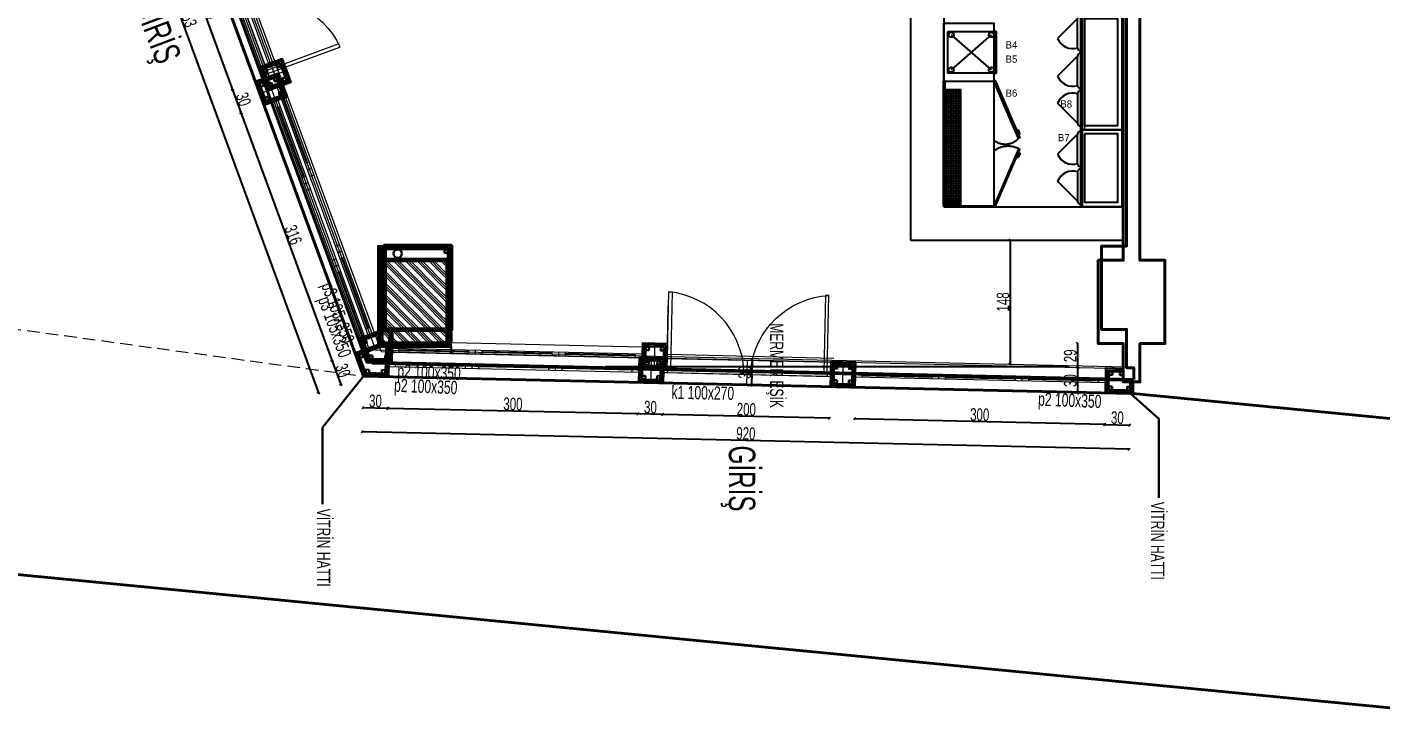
# Model space of a CAD drawing. Header units: millimetres. Extents: x 535707 to 538335, y -217887 to -215643.
# Drawn here: x 536701 to 538335, y -217887 to -217071 of the extents above; entities that cross this region are included whole.
import ezdxf
from ezdxf.enums import TextEntityAlignment as Align

# ---------------------------------------------------------------- set-up
doc = ezdxf.new("R2010")
doc.units = ezdxf.units.MM
doc.header["$LTSCALE"] = 120
for name, pattern in [('26070-A-C-23-01-001-029$0$HIDDEN2', [0.1875, 0.125, -0.0625]), ('ACAD_ISO03W100', [30, 12, -18]), ('DASHDOT', [1, 0.5, -0.25, 0, -0.25]), ('DASHED2', [9.525, 6.35, -3.175])]:
    doc.linetypes.add(name, pattern=pattern)
for name, color, linetype, lineweight in [('CERCEVE', 30, 'Continuous', 40), ('DIM', 3, 'Continuous', 30), ('ince', 253, 'Continuous', 13), ('KAP1', 24, 'Continuous', 20), ('KOL', 2, 'Continuous', 30), ('KOLON', 3, 'Continuous', 40), ('PEN', 5, 'Continuous', 20), ('TEF', 34, 'Continuous', 25), ('TEXT', 2, 'Continuous', 30), ('yıldız-alan-brüt', 103, 'Continuous', 30), ('yıldız-alan-net', 210, 'Continuous', 60), ('yıldız-vitrin hizası', 1, 'DASHDOT', 0)]:
    doc.layers.add(name, color=color, linetype=linetype, lineweight=lineweight)
for name, color, linetype in [('duvar-kesim', 7, 'Continuous'), ('glass', 1, 'Continuous'), ('mat_metal', 122, 'Continuous'), ('PROFİL', 24, 'Continuous'), ('wall', 4, 'Continuous')]:
    doc.layers.add(name, color=color, linetype=linetype)
doc.styles.add('ROMANS', font='ARIALN.TTF', dxfattribs={"width": 0.8, "height": 15})
doc.styles.add('TAKSİM', font='GOTHIC.TTF', dxfattribs={"height": 20})
doc.dimstyles.new('umut', dxfattribs={"dimscale": 50, "dimtxt": 15, "dimasz": 0.05, "dimexe": 0.05, "dimexo": 0, "dimgap": 0.015, "dimtad": 1, "dimdec": 0, "dimzin": 1, "dimdsep": 46, "dimtxsty": 'ROMANS', "dimblk1": 'OBLIQUE', "dimblk2": 'OBLIQUE', "dimsah": 1, "dimcen": 0, "dimse1": 1, "dimse2": 1, "dimclrd": 256, "dimclre": 256, "dimclrt": 256, "dimadec": 0, "dimazin": 0, "dimtfac": 1, "dimtdec": 0, "dimtix": 1, "dimtmove": 0, "dimatfit": 2, "dimfxl": 5, "dimfxlon": 1, "dimtolj": 1, "dimtzin": 1, "dimarcsym": 0})

# ---------------------------------------------------------------- blocks, each defined once
blk = doc.blocks.new('_Oblique')
at = {"color": 0, "linetype": 'ByBlock', "lineweight": -2}
blk.add_line((-0.5, -0.5), (0.5, 0.5), dxfattribs=at)
blk = doc.blocks.new('*D696')
at = {"layer": 'Defpoints', "color": 0, "transparency": 16777216}
for p in [(537694.2, -217502.8), (537994.1, -217509.5), (537693.4, -217540.5)]:
    blk.add_point(p, dxfattribs=at)
at = {"layer": 'DIM', "lineweight": -2, "transparency": 16777216}
blk.add_line((537993.3, -217547.3), (537693.4, -217540.5), dxfattribs=at)
at = {"layer": 'DIM', "lineweight": -2, "transparency": 16777216, "xscale": 2.5, "yscale": 2.5, "zscale": 2.5}
for p, rotation in [((537693.4, -217540.5), 178.7066245850723), ((537993.3, -217547.3), 358.7066245850723)]:
    blk.add_blockref('_Oblique', p, dxfattribs=dict(at, rotation=rotation))
at = {"layer": 'DIM', "transparency": 16777216, "insert": (537843.5, -217535.5), "char_height": 15, "attachment_point": 5, "rotation": 358.7066, "style": 'ROMANS'}
blk.add_mtext('\\A1;300', dxfattribs=at)
blk = doc.blocks.new('*D698')
at = {"layer": 'Defpoints', "color": 0, "transparency": 16777216}
for p in [(537464.3, -217497.6), (537664.2, -217502.1), (537463.4, -217535.3)]:
    blk.add_point(p, dxfattribs=at)
at = {"layer": 'DIM', "lineweight": -2, "transparency": 16777216}
blk.add_line((537663.4, -217539.8), (537463.4, -217535.3), dxfattribs=at)
at = {"layer": 'DIM', "lineweight": -2, "transparency": 16777216, "xscale": 2.5, "yscale": 2.5, "zscale": 2.5}
for p, rotation in [((537463.4, -217535.3), 178.7066245850707), ((537663.4, -217539.8), 358.7066245850707)]:
    blk.add_blockref('_Oblique', p, dxfattribs=dict(at, rotation=rotation))
at = {"layer": 'DIM', "transparency": 16777216, "insert": (537563.6, -217529.2), "char_height": 15, "attachment_point": 5, "rotation": 358.7066, "style": 'ROMANS'}
blk.add_mtext('\\A1;200', dxfattribs=at)
blk = doc.blocks.new('*D699')
at = {"layer": 'Defpoints', "color": 0, "transparency": 16777216}
for p in [(537434.3, -217496.9), (537464.3, -217497.6), (537433.5, -217534.6)]:
    blk.add_point(p, dxfattribs=at)
at = {"layer": 'DIM', "lineweight": -2, "transparency": 16777216}
blk.add_line((537463.4, -217535.3), (537433.5, -217534.6), dxfattribs=at)
at = {"layer": 'DIM', "lineweight": -2, "transparency": 16777216, "xscale": 2.5, "yscale": 2.5, "zscale": 2.5}
for p, rotation in [((537433.5, -217534.6), 178.7066245850707), ((537463.4, -217535.3), 358.7066245850707)]:
    blk.add_blockref('_Oblique', p, dxfattribs=dict(at, rotation=rotation))
at = {"layer": 'DIM', "transparency": 16777216, "insert": (537448.6, -217526.6), "char_height": 15, "attachment_point": 5, "rotation": 358.7066, "style": 'ROMANS'}
blk.add_mtext('\\A1;30', dxfattribs=at)
blk = doc.blocks.new('*D700')
at = {"layer": 'Defpoints', "color": 0, "transparency": 16777216}
for p in [(537134.4, -217490.1), (537434.3, -217496.9), (537133.6, -217527.9)]:
    blk.add_point(p, dxfattribs=at)
at = {"layer": 'DIM', "lineweight": -2, "transparency": 16777216}
blk.add_line((537433.5, -217534.6), (537133.6, -217527.9), dxfattribs=at)
at = {"layer": 'DIM', "lineweight": -2, "transparency": 16777216, "xscale": 2.5, "yscale": 2.5, "zscale": 2.5}
for p, rotation in [((537133.6, -217527.9), 178.7066245850707), ((537433.5, -217534.6), 358.7066245850707)]:
    blk.add_blockref('_Oblique', p, dxfattribs=dict(at, rotation=rotation))
at = {"layer": 'DIM', "transparency": 16777216, "insert": (537283.7, -217522.8), "char_height": 15, "attachment_point": 5, "rotation": 358.7066, "style": 'ROMANS'}
blk.add_mtext('\\A1;300', dxfattribs=at)
blk = doc.blocks.new('*D695')
at = {"layer": 'Defpoints', "color": 0, "transparency": 16777216}
for p in [(537104.4, -217489.4), (537134.4, -217490.1), (537103.6, -217527.2)]:
    blk.add_point(p, dxfattribs=at)
at = {"layer": 'DIM', "lineweight": -2, "transparency": 16777216}
blk.add_line((537133.6, -217527.9), (537103.6, -217527.2), dxfattribs=at)
at = {"layer": 'DIM', "lineweight": -2, "transparency": 16777216, "xscale": 2.5, "yscale": 2.5, "zscale": 2.5}
for p, rotation in [((537103.6, -217527.2), 178.7066245850707), ((537133.6, -217527.9), 358.7066245850707)]:
    blk.add_blockref('_Oblique', p, dxfattribs=dict(at, rotation=rotation))
at = {"layer": 'DIM', "transparency": 16777216, "insert": (537118.8, -217519.1), "char_height": 15, "attachment_point": 5, "rotation": 358.7066, "style": 'ROMANS'}
blk.add_mtext('\\A1;30', dxfattribs=at)
blk = doc.blocks.new('*D701')
at = {"layer": 'Defpoints', "color": 0, "transparency": 16777216}
for p in [(537994.1, -217509.5), (538024.1, -217510.2), (538023.3, -217548)]:
    blk.add_point(p, dxfattribs=at)
at = {"layer": 'DIM', "lineweight": -2, "transparency": 16777216}
blk.add_line((537993.3, -217547.3), (538023.3, -217548), dxfattribs=at)
at = {"layer": 'DIM', "lineweight": -2, "transparency": 16777216, "xscale": 2.5, "yscale": 2.5, "zscale": 2.5}
for p, rotation in [((537993.3, -217547.3), 178.7045158434631), ((538023.3, -217548), 358.7045158434631)]:
    blk.add_blockref('_Oblique', p, dxfattribs=dict(at, rotation=rotation))
at = {"layer": 'DIM', "transparency": 16777216, "insert": (538008.5, -217539.2), "char_height": 15, "attachment_point": 5, "rotation": 358.7045, "style": 'ROMANS'}
blk.add_mtext('\\A1;30', dxfattribs=at)
blk = doc.blocks.new('*D702')
at = {"layer": 'Defpoints', "color": 0, "transparency": 16777216}
for p in [(537104.4, -217489.4), (538024.1, -217510.2), (537102.9, -217556.2)]:
    blk.add_point(p, dxfattribs=at)
at = {"layer": 'DIM', "lineweight": -2, "transparency": 16777216}
blk.add_line((538022.6, -217577), (537102.9, -217556.2), dxfattribs=at)
at = {"layer": 'DIM', "lineweight": -2, "transparency": 16777216, "xscale": 2.5, "yscale": 2.5, "zscale": 2.5}
for p, rotation in [((537102.9, -217556.2), 178.7045167129616), ((538022.6, -217577), 358.7045167129616)]:
    blk.add_blockref('_Oblique', p, dxfattribs=dict(at, rotation=rotation))
at = {"layer": 'DIM', "transparency": 16777216, "insert": (537563, -217558.2), "char_height": 15, "attachment_point": 5, "rotation": 358.7045, "style": 'ROMANS'}
blk.add_mtext('\\A1;920', dxfattribs=at)
blk = doc.blocks.new('*D715')
at = {"layer": 'Defpoints', "color": 0, "transparency": 16777216}
for p in [(536905.9, -216948.4), (536947.5, -217146.2), (536974.8, -217136.2)]:
    blk.add_point(p, dxfattribs=at)
at = {"layer": 'DIM', "lineweight": -2, "transparency": 16777216}
blk.add_line((536878.6, -216958.5), (536947.5, -217146.2), dxfattribs=at)
at = {"layer": 'DIM', "lineweight": -2, "transparency": 16777216, "xscale": 2.5, "yscale": 2.5, "zscale": 2.5}
for p, rotation in [((536878.6, -216958.5), 110.1523797579262), ((536947.5, -217146.2), 290.1523797579262)]:
    blk.add_blockref('_Oblique', p, dxfattribs=dict(at, rotation=rotation))
at = {"layer": 'DIM', "transparency": 16777216, "insert": (536920.9, -217049.5), "char_height": 15, "attachment_point": 5, "rotation": 290.1524, "style": 'ROMANS'}
blk.add_mtext('\\A1;200', dxfattribs=at)
blk = doc.blocks.new('*D716')
at = {"layer": 'Defpoints', "color": 0, "transparency": 16777216}
for p in [(536974.8, -217136.2), (536985.1, -217164.4), (536957.8, -217174.4)]:
    blk.add_point(p, dxfattribs=at)
at = {"layer": 'DIM', "lineweight": -2, "transparency": 16777216}
blk.add_line((536947.5, -217146.2), (536957.8, -217174.4), dxfattribs=at)
at = {"layer": 'DIM', "lineweight": -2, "transparency": 16777216, "xscale": 2.5, "yscale": 2.5, "zscale": 2.5}
for p, rotation in [((536947.5, -217146.2), 110.1523797579262), ((536957.8, -217174.4), 290.1523797579262)]:
    blk.add_blockref('_Oblique', p, dxfattribs=dict(at, rotation=rotation))
at = {"layer": 'DIM', "transparency": 16777216, "insert": (536960.5, -217157.4), "char_height": 15, "attachment_point": 5, "rotation": 290.1524, "style": 'ROMANS'}
blk.add_mtext('\\A1;30', dxfattribs=at)
blk = doc.blocks.new('*D717')
at = {"layer": 'Defpoints', "color": 0, "transparency": 16777216}
for p in [(536985.1, -217164.4), (537094.1, -217461.3), (537066.8, -217471.3)]:
    blk.add_point(p, dxfattribs=at)
at = {"layer": 'DIM', "lineweight": -2, "transparency": 16777216}
blk.add_line((536957.8, -217174.4), (537066.8, -217471.3), dxfattribs=at)
at = {"layer": 'DIM', "lineweight": -2, "transparency": 16777216, "xscale": 2.5, "yscale": 2.5, "zscale": 2.5}
for p, rotation in [((536957.8, -217174.4), 110.1523797579262), ((537066.8, -217471.3), 290.1523797579262)]:
    blk.add_blockref('_Oblique', p, dxfattribs=dict(at, rotation=rotation))
at = {"layer": 'DIM', "transparency": 16777216, "insert": (537020.2, -217319.9), "char_height": 15, "attachment_point": 5, "rotation": 290.1524, "style": 'ROMANS'}
blk.add_mtext('\\A1;316', dxfattribs=at)
blk = doc.blocks.new('*D718')
at = {"layer": 'Defpoints', "color": 0, "transparency": 16777216}
for p in [(537094.1, -217461.3), (537104.4, -217489.4), (537077.1, -217499.5)]:
    blk.add_point(p, dxfattribs=at)
at = {"layer": 'DIM', "lineweight": -2, "transparency": 16777216}
blk.add_line((537066.8, -217471.3), (537077.1, -217499.5), dxfattribs=at)
at = {"layer": 'DIM', "lineweight": -2, "transparency": 16777216, "xscale": 2.5, "yscale": 2.5, "zscale": 2.5}
for p, rotation in [((537066.8, -217471.3), 110.1523797579262), ((537077.1, -217499.5), 290.1523797579262)]:
    blk.add_blockref('_Oblique', p, dxfattribs=dict(at, rotation=rotation))
at = {"layer": 'DIM', "transparency": 16777216, "insert": (537079.8, -217482.5), "char_height": 15, "attachment_point": 5, "rotation": 290.1524, "style": 'ROMANS'}
blk.add_mtext('\\A1;30', dxfattribs=at)
blk = doc.blocks.new('*D719')
at = {"layer": 'Defpoints', "color": 0, "transparency": 16777216}
for p in [(536776.3, -216595.2), (537104.4, -217489.4), (537050.5, -217509.2)]:
    blk.add_point(p, dxfattribs=at)
at = {"layer": 'DIM', "lineweight": -2, "transparency": 16777216}
blk.add_line((536722.4, -216615), (537050.5, -217509.2), dxfattribs=at)
at = {"layer": 'DIM', "lineweight": -2, "transparency": 16777216, "xscale": 2.5, "yscale": 2.5, "zscale": 2.5}
for p, rotation in [((536722.4, -216615), 110.1523702830895), ((537050.5, -217509.2), 290.1523702830895)]:
    blk.add_blockref('_Oblique', p, dxfattribs=dict(at, rotation=rotation))
at = {"layer": 'DIM', "transparency": 16777216, "insert": (536894.3, -217059.2), "char_height": 15, "attachment_point": 5, "rotation": 290.1524, "style": 'ROMANS'}
blk.add_mtext('\\A1;953', dxfattribs=at)
blk = doc.blocks.new('L100-5')
for p, q in [((96, 0), (4, 0)), ((8, 5), (96, 5))]:
    blk.add_line(p, q)
at = {"layer": 'KAP1'}
for points in [[(4, 5), (4, 97), (8, 97), (8, 5)], [(0, 0), (0, 5), (4, 5), (4, 0)], [(96, 0), (96, 5), (100, 5), (100, 0)]]:
    blk.add_lwpolyline(points, close=True, dxfattribs=at)
blk.add_arc((-3.8, -2.8), 100.1, 4.4727, 85.5273, dxfattribs=at)
blk = doc.blocks.new('*D722')
at = {"layer": 'Defpoints', "color": 0, "transparency": 16777216}
for p in [(537985.6, -217450.3), (537960.6, -217479.5), (537994.8, -217479.5)]:
    blk.add_point(p, dxfattribs=at)
at = {"layer": 'DIM', "lineweight": -2, "transparency": 16777216}
blk.add_line((537960.6, -217450.3), (537960.6, -217479.5), dxfattribs=at)
at = {"layer": 'DIM', "lineweight": -2, "transparency": 16777216, "xscale": 2.5, "yscale": 2.5, "zscale": 2.5}
for p, rotation in [((537960.6, -217450.3), 90), ((537960.6, -217479.5), 270)]:
    blk.add_blockref('_Oblique', p, dxfattribs=dict(at, rotation=rotation))
at = {"layer": 'DIM', "transparency": 16777216, "insert": (537952.1, -217464.9), "char_height": 15, "attachment_point": 5, "rotation": 90, "style": 'ROMANS'}
blk.add_mtext('\\A1;29', dxfattribs=at)
blk = doc.blocks.new('*D723')
at = {"layer": 'Defpoints', "color": 0, "transparency": 16777216}
for p in [(537994.8, -217479.5), (537960.6, -217509.6), (537994.8, -217509.6)]:
    blk.add_point(p, dxfattribs=at)
at = {"layer": 'DIM', "lineweight": -2, "transparency": 16777216}
blk.add_line((537960.6, -217479.5), (537960.6, -217509.6), dxfattribs=at)
at = {"layer": 'DIM', "lineweight": -2, "transparency": 16777216, "xscale": 2.5, "yscale": 2.5, "zscale": 2.5}
for p, rotation in [((537960.6, -217479.5), 90), ((537960.6, -217509.6), 270)]:
    blk.add_blockref('_Oblique', p, dxfattribs=dict(at, rotation=rotation))
at = {"layer": 'DIM', "transparency": 16777216, "insert": (537952.1, -217494.6), "char_height": 15, "attachment_point": 5, "rotation": 90, "style": 'ROMANS'}
blk.add_mtext('\\A1;30', dxfattribs=at)
blk = doc.blocks.new('*D724')
at = {"layer": 'Defpoints', "color": 0, "transparency": 16777216}
for p in [(537656.9, -217471.9), (537569.9, -217499.9), (537656.3, -217501.9)]:
    blk.add_point(p, dxfattribs=at)
at = {"layer": 'DIM', "lineweight": -2, "transparency": 16777216}
blk.add_line((537570.6, -217470), (537569.9, -217499.9), dxfattribs=at)
at = {"layer": 'DIM', "lineweight": -2, "transparency": 16777216, "xscale": 2.5, "yscale": 2.5, "zscale": 2.5}
for p, rotation in [((537570.6, -217470), 88.70451671265097), ((537569.9, -217499.9), 268.704516712651)]:
    blk.add_blockref('_Oblique', p, dxfattribs=dict(at, rotation=rotation))
at = {"layer": 'DIM', "transparency": 16777216, "insert": (537561.8, -217484.8), "char_height": 15, "attachment_point": 5, "rotation": 88.7045, "style": 'ROMANS'}
blk.add_mtext('\\A1;30', dxfattribs=at)
blk = doc.blocks.new('*D755')
at = {"layer": 'Defpoints', "color": 0, "transparency": 16777216}
for p in [(537862.1, -217326.2), (537858.7, -217474.4), (537879.8, -217474.4)]:
    blk.add_point(p, dxfattribs=at)
at = {"layer": 'duvar-kesim', "lineweight": -2, "transparency": 16777216}
blk.add_line((537879.8, -217326.2), (537879.8, -217474.4), dxfattribs=at)
at = {"layer": 'duvar-kesim', "lineweight": -2, "transparency": 16777216, "xscale": 2.5, "yscale": 2.5, "zscale": 2.5}
for p, rotation in [((537879.8, -217326.2), 90), ((537879.8, -217474.4), 270)]:
    blk.add_blockref('_Oblique', p, dxfattribs=dict(at, rotation=rotation))
at = {"layer": 'duvar-kesim', "transparency": 16777216, "insert": (537871.4, -217400.3), "char_height": 15, "attachment_point": 5, "rotation": 90, "style": 'ROMANS'}
blk.add_mtext('\\A1;148', dxfattribs=at)
blk = doc.blocks.new('A$C5C371AC7')
at = {"color": 0, "lineweight": 0}
for p, q in [((5, 33.8), (0, 33.8)), ((133, 33.8), (138, 33.8))]:
    blk.add_line(p, q, dxfattribs=at)
at = {"color": 0}
for p, q in [((138, 31.5), (0, 31.5)), ((39.8, 25.3), (4.6, 25.3)), ((4.6, 25.3), (28.5, 1.4)), ((85, 25.3), (49.8, 25.3)), ((49.8, 25.3), (73.7, 1.4)), ((94.7, 25.3), (129.9, 25.3)), ((129.9, 25.3), (106, 1.4))]:
    blk.add_line(p, q, dxfattribs=at)
for points in [[(0, 28.8), (138, 28.8), (138, 78.8), (0, 78.8)], [(5, 33.8), (133, 33.8), (133, 73.8), (5, 73.8)]]:
    blk.add_lwpolyline(points, close=True, dxfattribs=at)
for centre, radius, start, end in [((4.6, 28.8), 3.5, 180, 270), ((21.2, 19.5), 19.5, 292.035, 17.3428), ((39.8, 28.8), 3.5, 270, 0), ((49.8, 28.8), 3.5, 180, 270), ((66.4, 19.5), 19.5, 292.035, 17.3428), ((85, 28.8), 3.5, 270, 0), ((94.7, 28.8), 3.5, 180, 270), ((113.4, 19.5), 19.5, 162.6572, 247.965), ((129.9, 28.8), 3.5, 270, 0)]:
    blk.add_arc(centre, radius, start, end, dxfattribs=at)
blk = doc.blocks.new('A$C39DB243F')
at = {"color": 0}
for p, q in [((0, 30.8), (92, 30.8)), ((40.6, 25.3), (5.4, 25.3)), ((5.4, 25.3), (29.3, 1.4)), ((50.4, 25.3), (85.6, 25.3)), ((85.6, 25.3), (61.7, 1.4))]:
    blk.add_line(p, q, dxfattribs=at)
for points in [[(0, 28.8), (92, 28.8), (92, 78.8), (0, 78.8)], [(5, 33.8), (87, 33.8), (87, 73.8), (5, 73.8)]]:
    blk.add_lwpolyline(points, close=True, dxfattribs=at)
for centre, radius, start, end in [((5.4, 28.8), 3.5, 180, 270), ((22, 19.5), 19.5, 292.035, 17.3428), ((40.6, 28.8), 3.5, 270, 0), ((50.4, 28.8), 3.5, 180, 270), ((69, 19.5), 19.5, 162.6572, 247.965), ((85.6, 28.8), 3.5, 270, 0)]:
    blk.add_arc(centre, radius, start, end, dxfattribs=at)
blk = doc.blocks.new('A$C332B4F12')
at = {"color": 4, "linetype": 'ACAD_ISO03W100'}
for p, q in [((52, 46), (4, 4)), ((4, 46), (52, 4))]:
    blk.add_line(p, q, dxfattribs=at)
for points in [[(0, 50), (58, 50), (58, 0), (0, 0)], [(58, 50), (56, 50), (56, 0), (58, 0)]]:
    blk.add_lwpolyline(points, close=True)
for centre in [(4, 46), (52, 46), (4, 4), (52, 4)]:
    blk.add_circle(centre, 3)
blk = doc.blocks.new('A$C6BF77A5E')
blk.add_line((20, 140), (0, 140))
blk.add_lwpolyline([(20, 140), (20, 0), (0, 0), (0, 140)])
for centre in [(2, 138.7), (2, 136.3), (2, 133.6), (2, 131), (5, 138.7), (5, 136.3), (5, 133.6), (5, 131), (8, 138.7), (8, 136.3), (8, 133.6), (8, 131), (11, 138.7), (11, 136.3), (11, 133.6), (11, 131), (14, 138.7), (14, 136.3), (14, 133.6), (14, 131), (17, 138.7), (17, 136.3), (17, 133.6), (17, 131), (2, 128), (2, 125), (2, 122), (2, 119), (2, 116), (5, 128), (5, 125), (5, 122), (5, 119), (5, 116), (8, 128), (8, 125), (8, 122), (8, 119), (8, 116), (11, 128), (11, 125), (11, 122), (11, 119), (11, 116), (14, 128), (14, 125), (14, 122), (14, 119), (14, 116), (17, 128), (17, 125), (17, 122), (17, 119), (17, 116), (2, 113), (2, 110), (2, 107), (2, 104), (2, 101), (2, 98), (5, 113), (5, 110), (5, 107), (5, 104), (5, 101), (5, 98), (8, 113), (8, 110), (8, 107), (8, 104), (8, 101), (8, 98), (11, 113), (11, 110), (11, 107), (11, 104), (11, 101), (11, 98), (14, 113), (14, 110), (14, 107), (14, 104), (14, 101), (14, 98), (17, 113), (17, 110), (17, 107), (17, 104), (17, 101), (17, 98), (2, 95), (2, 92), (2, 89), (2, 86), (2, 83), (5, 95), (5, 92), (5, 89), (5, 86), (5, 83), (8, 95), (8, 92), (8, 89), (8, 86), (8, 83), (11, 95), (11, 92), (11, 89), (11, 86), (11, 83), (14, 95), (14, 92), (14, 89), (14, 86), (14, 83), (17, 95), (17, 92), (17, 89), (17, 86), (17, 83), (2, 80), (2, 77), (2, 74), (2, 71), (2, 68), (2, 65), (5, 80), (5, 77), (5, 74), (5, 71), (5, 68), (5, 65), (8, 80), (8, 77), (8, 74), (8, 71), (8, 68), (8, 65), (11, 80), (11, 77), (11, 74), (11, 71), (11, 68), (11, 65), (14, 80), (14, 77), (14, 74), (14, 71), (14, 68), (14, 65), (17, 80), (17, 77), (17, 74), (17, 71), (17, 68), (17, 65), (2, 62), (2, 59), (2, 56), (2, 53), (2, 50), (5, 62), (5, 59), (5, 56), (5, 53), (5, 50), (8, 62), (8, 59), (8, 56), (8, 53), (8, 50), (11, 62), (11, 59), (11, 56), (11, 53), (11, 50), (14, 62), (14, 59), (14, 56), (14, 53), (14, 50), (17, 62), (17, 59), (17, 56), (17, 53), (17, 50), (2, 47), (2, 44), (2, 41), (2, 38), (2, 35), (2, 32), (5, 47), (5, 44), (5, 41), (5, 38), (5, 35), (5, 32), (8, 47), (8, 44), (8, 41), (8, 38), (8, 35), (8, 32), (11, 47), (11, 44), (11, 41), (11, 38), (11, 35), (11, 32), (14, 47), (14, 44), (14, 41), (14, 38), (14, 35), (14, 32), (17, 47), (17, 44), (17, 41), (17, 38), (17, 35), (17, 32), (2, 29), (2, 26), (2, 23), (2, 20), (2, 17), (5, 29), (5, 26), (5, 23), (5, 20), (5, 17), (8, 29), (8, 26), (8, 23), (8, 20), (8, 17), (11, 29), (11, 26), (11, 23), (11, 20), (11, 17), (14, 29), (14, 26), (14, 23), (14, 20), (14, 17), (17, 29), (17, 26), (17, 23), (17, 20), (17, 17), (2, 14), (2, 11), (2, 8), (2, 5), (2, 2), (5, 14), (5, 11), (5, 8), (5, 5), (5, 2), (8, 14), (8, 11), (8, 8), (8, 5), (8, 2), (11, 14), (11, 11), (11, 8), (11, 5), (11, 2), (14, 14), (14, 11), (14, 8), (14, 5), (14, 2), (17, 14), (17, 11), (17, 8), (17, 5), (17, 2)]:
    blk.add_circle(centre, 1)
blk = doc.blocks.new('DSGSDG')
blk.add_lwpolyline([(4028.2, 2899.1), (4026.2, 2899.1), (4026.2, 2824.1), (4028.2, 2824.1)], close=True)
blk.add_lwpolyline([(4026.2, 2828.1), (4025.2, 2828.1, -0.414214), (4024.2, 2829.1), (4024.2, 2833.1, -0.414214), (4025.2, 2834.1), (4026.2, 2834.1)], format="xyb", close=True)
blk = doc.blocks.new('A$C191B00BA')
for points in [[(91.4, 0.8), (31.4, 0.8), (31.4, 150.8), (91.4, 150.8)], [(91.4, 150.8), (89.4, 150.8), (89.4, 0.8), (91.4, 0.8)]]:
    blk.add_lwpolyline(points, close=True)
at = {"linetype": 'DASHED2'}
for centre, radius, start, end in [((14.1, 107), 28, 243.925, 307.9008), ((17.6, 54.6), 21.8, 50.8936, 136.2162)]:
    blk.add_arc(centre, radius, start, end, dxfattribs=at)
at = {"rotation": 336.8266709855148}
blk.add_blockref('DSGSDG', (-4812.7, -929.2), dxfattribs=at)
at = {"xscale": -1, "rotation": 203.1733290144852}
blk.add_blockref('DSGSDG', (-4812.7, 1080.8), dxfattribs=at)

msp = doc.modelspace()

# ---------------------------------------------------------------- hatches: boundary and pattern name
at = {"layer": 'ince'}
h = msp.add_hatch(dxfattribs=at)
h.set_pattern_fill('GOST_GROUND', color=256, angle=-90)
h.set_pattern_definition([(315, (746047.254, 300272.082), (-3e-15, -14.14213562), [20]), (315, (746047.254, 300269.082), (-3e-15, -14.14213562), [20]), (315, (746047.254, 300266.082), (-3e-15, -14.14213562), [20])])
h.paths.add_polyline_path([(537205.6, -216625.3), (537205.6, -216525.3), (537125.6, -216525.3), (537125.6, -216625.3)])
h.paths.add_polyline_path([(537205.6, -217350.3), (537125.6, -217350.3), (537125.6, -217450.3), (537205.6, -217450.3)])

# ---------------------------------------------------------------- linework, layer by layer
msp.add_line((537394.7, -217477.7), (537950.6, -217477.7))
msp.add_lwpolyline([(537800.3, -217066), (537860.3, -217066), (537860.3, -217136), (537800.3, -217136)], close=True)
at = {"layer": 'CERCEVE'}
for points in [[(538335.2, -217886.9), (536137.1, -217673.6), (535769.8, -216947.5), (538253.5, -215691.2), (538335.2, -215691.2)], [(538335.2, -215831.2), (538286.5, -215831.2), (538035.6, -215958.1), (538035.6, -216014.6), (538070.2, -216083), (538035.6, -216100.6), (538035.6, -216525.3), (538065.6, -216525.3), (538065.6, -216625.3), (538035.6, -216625.3), (538035.6, -217350.3), (538065.6, -217350.3), (538065.6, -217450.3), (538035.6, -217450.3), (538035.6, -217496.2), (538027.1, -217496.2), (538027.1, -217510.2), (538335.2, -217540.1)], [(538028.1, -217493.2), (537108.4, -217472.4), (536780.3, -216578.2), (538028.1, -215947), (538028.1, -215960.2), (538019.6, -215960.2), (538019.6, -216004), (537948.9, -216039.8), (537985, -216111.2), (538019.6, -216093.7), (538019.6, -216508.3), (537989.6, -216508.3), (537989.6, -216608.3), (538019.6, -216608.3), (538019.6, -217333.3), (537989.6, -217333.3), (537989.6, -217433.3), (538019.6, -217433.3), (538019.6, -217479.2), (538028.1, -217479.2), (538028.1, -217493.2)], [(538024.1, -217510.2), (537104.4, -217489.4), (536776.3, -216595.2), (538024.1, -215964), (538024.1, -215977.2), (538015.6, -215977.2), (538015.6, -216021), (537944.9, -216056.8), (537981, -216128.2), (538015.6, -216110.7), (538015.6, -216525.3), (537985.6, -216525.3), (537985.6, -216625.3), (538015.6, -216625.3), (538015.6, -217350.3), (537985.6, -217350.3), (537985.6, -217450.3), (538015.6, -217450.3), (538015.6, -217496.2), (538024.1, -217496.2), (538024.1, -217510.2)], [(538015.6, -217350.3), (538015.6, -216625.3)], [(538035.6, -217350.3), (538035.6, -216625.3)], [(538035.6, -217495.2), (538035.6, -217450.3)]]:
    msp.add_lwpolyline(points, dxfattribs=at)
at = {"layer": 'DIM'}
for points in [[(538028.1, -217493.2), (537108.4, -217472.4), (536780.3, -216578.2), (537634.2, -216146.2)], [(538024.1, -217510.2), (537104.4, -217489.4), (536776.3, -216595.2), (537630.2, -216163.2)], [(537108.4, -217472.4), (537138.4, -217473.1), (537139.2, -217437.3)], [(537104.4, -217489.4), (537134.4, -217490.1), (537135.2, -217454.3)], [(537209.6, -217454.3), (537209.5, -217461.8)], [(537104.4, -217489.4), (537055.5, -217551), (537055.5, -217642.7)], [(538024.1, -217510.2), (538058.1, -217540.4), (538058.1, -217635.2)]]:
    msp.add_lwpolyline(points, dxfattribs=at)
msp.add_circle((537145.6, -217342.3), 5, dxfattribs=at)
at = {"layer": 'glass'}
for p, q in [((537108.4, -217472.4), (536780.3, -216578.2)), ((537104.4, -217489.4), (536776.3, -216595.2))]:
    msp.add_line(p, q, dxfattribs=at)
at = {"layer": 'ince'}
for points in [[(538019.6, -215968.1), (536799, -216585.6), (537119, -217457.7), (538019.6, -217478)], [(538015.6, -215985.1), (536795, -216602.6), (537115, -217474.7), (538015.6, -217495)], [(537643.7, -216190), (536813.6, -216609.9), (537125.5, -217459.9), (538015.6, -217480)], [(536984, -217133.3), (537012.1, -217122.9)], [(536980, -217150.3), (537008.1, -217139.9)], [(537453.3, -217480.2), (537454, -217450.2)], [(537449.3, -217497.2), (537450, -217467.2)], [(537564.3, -217499.8), (537565, -217469.8)], [(537679.2, -217502.4), (537679.9, -217472.4)]]:
    msp.add_lwpolyline(points, dxfattribs=at)
at = {"layer": 'KOL'}
for points in [[(537004.6, -217114), (537000.8, -217115.4), (537002.2, -217119.1), (537006, -217117.8)], [(536987.7, -217120.2), (536983.9, -217121.6), (536985.3, -217125.3), (536989.1, -217124)], [(537000.6, -217131), (536996.8, -217132.4), (536998.2, -217136.1), (537002, -217134.8)], [(537010.8, -217130.9), (537007, -217132.3), (537008.4, -217136), (537012.2, -217134.7)], [(536983.7, -217137.2), (536979.9, -217138.6), (536981.3, -217142.3), (536985.1, -217141)], [(536993.9, -217137.1), (536990.1, -217138.5), (536991.5, -217142.2), (536995.3, -217140.9)], [(537006.8, -217147.9), (537003, -217149.3), (537004.4, -217153), (537008.2, -217151.7)], [(536989.9, -217154.1), (536986.1, -217155.5), (536987.5, -217159.2), (536991.3, -217157.9)], [(537129.6, -217337.3), (537125.6, -217337.3), (537125.6, -217341.3), (537129.6, -217341.3)], [(537205.6, -217337.3), (537201.6, -217337.3), (537201.6, -217341.3), (537205.6, -217341.3)], [(537107, -217445.3), (537103.2, -217446.6), (537104.6, -217450.4), (537108.4, -217449)], [(537131.3, -217450.3), (537127.3, -217450.2), (537127.2, -217454.2), (537131.2, -217454.3)], [(537446.9, -217454.1), (537442.9, -217454), (537442.8, -217458), (537446.8, -217458.1)], [(537464.9, -217454.5), (537460.9, -217454.4), (537460.8, -217458.4), (537464.8, -217458.5)], [(537103, -217462.3), (537099.2, -217463.6), (537100.6, -217467.4), (537104.4, -217466)], [(537115.3, -217464.6), (537111.3, -217464.5), (537111.2, -217468.5), (537115.2, -217468.6)], [(537134.6, -217465), (537130.6, -217464.9), (537130.5, -217468.9), (537134.5, -217469)], [(537442.9, -217471.1), (537438.9, -217471), (537438.8, -217475), (537442.8, -217475.1)], [(537446.5, -217472.1), (537442.5, -217472), (537442.4, -217476), (537446.4, -217476.1)], [(537460.9, -217471.5), (537456.9, -217471.4), (537456.8, -217475.4), (537460.8, -217475.5)], [(537464.5, -217472.5), (537460.5, -217472.4), (537460.4, -217476.4), (537464.4, -217476.5)], [(537672.8, -217476.3), (537668.8, -217476.2), (537668.7, -217480.2), (537672.7, -217480.3)], [(537690.8, -217476.7), (537686.8, -217476.6), (537686.7, -217480.6), (537690.7, -217480.7)], [(537111.3, -217481.6), (537107.3, -217481.5), (537107.2, -217485.5), (537111.2, -217485.6)], [(537130.6, -217482), (537126.6, -217481.9), (537126.5, -217485.9), (537130.5, -217486)], [(537442.5, -217489.1), (537438.5, -217489), (537438.4, -217493), (537442.4, -217493.1)], [(537460.5, -217489.5), (537456.5, -217489.4), (537456.4, -217493.4), (537460.4, -217493.5)], [(537672.4, -217494.3), (537668.4, -217494.2), (537668.3, -217498.2), (537672.3, -217498.3)], [(537690.4, -217494.7), (537686.4, -217494.6), (537686.3, -217498.6), (537690.3, -217498.7)], [(538002.7, -217483.7), (537998.7, -217483.6), (537998.6, -217487.6), (538002.6, -217487.7)], [(538015.6, -217484.1), (538011.6, -217484), (538011.5, -217488), (538015.5, -217488.1)], [(538002.3, -217501.7), (537998.3, -217501.6), (537998.2, -217505.6), (538002.2, -217505.7)], [(538024.3, -217502.2), (538020.3, -217502.1), (538020.2, -217506.1), (538024.2, -217506.2)]]:
    msp.add_lwpolyline(points, close=True, dxfattribs=at)
at = {"layer": 'KOLON'}
msp.add_lwpolyline([(537209.6, -217333.3), (537209.6, -217433.3), (537129.6, -217433.3), (537129.6, -217333.3), (537209.6, -217333.3)], dxfattribs=at)
at = {"layer": 'mat_metal', "ltscale": 6.1}
msp.add_lwpolyline([(538015.6, -217495.2), (538035.6, -217495.2), (538035.6, -217496.2), (538027.1, -217496.2), (538027.1, -217510.2), (538024.1, -217510.2), (538024.1, -217496.2), (538015.6, -217496.2)], close=True, dxfattribs=at)
at = {"layer": 'PEN'}
for p, q in [((537209.6, -217399.2), (537210.6, -217449.2)), ((537469, -217450.6), (537470, -217405.1))]:
    msp.add_line(p, q, dxfattribs=at)
for points in [[(536921.6, -216927.1), (536990.5, -217114.9)], [(536926.3, -216925.4), (536995.2, -217113.2)], [(536917.6, -216944.1), (536986.5, -217131.9)], [(536922.3, -216942.4), (536991.2, -217130.2)], [(537000.9, -217143.1), (537005.6, -217141.4)], [(537000.9, -217143.1), (537109.8, -217439.9)], [(537003.6, -217150.6), (537008.3, -217148.9)], [(537005.5, -217149.9), (537036.3, -217233.8)], [(537005.6, -217141.3), (537114.5, -217438.2)], [(537006.5, -217149.6), (537037.3, -217233.5)], [(536996.9, -217160.1), (537001.6, -217158.4)], [(536996.9, -217160.1), (537105.8, -217456.9)], [(536999.6, -217167.6), (537004.3, -217165.9)], [(537001.5, -217166.9), (537032.3, -217250.8)], [(537001.6, -217158.3), (537110.5, -217455.2)], [(537002.5, -217166.6), (537033.3, -217250.5)], [(537034.4, -217234.5), (537039.1, -217232.8)], [(537034.4, -217234.5), (537039.1, -217232.8)], [(537030.4, -217251.5), (537035.1, -217249.8)], [(537030.4, -217251.5), (537035.1, -217249.8)], [(537037.2, -217242), (537041.9, -217240.3)], [(537040, -217249.5), (537044.6, -217247.8)], [(537033.2, -217259), (537037.9, -217257.3)], [(537036, -217266.5), (537040.6, -217264.8)], [(537070.8, -217333.5), (537075.4, -217331.8)], [(537073.5, -217341), (537078.2, -217339.3)], [(537076.3, -217348.5), (537081, -217346.8)], [(537078.1, -217347.8), (537108.9, -217431.8)], [(537079.1, -217347.5), (537109.9, -217431.4)], [(537066.8, -217350.5), (537071.4, -217348.8)], [(537069.5, -217358), (537074.2, -217356.3)], [(537072.3, -217365.5), (537077, -217363.8)], [(537074.1, -217364.8), (537104.9, -217448.8)], [(537075.1, -217364.5), (537105.9, -217448.4)], [(537107.1, -217432.4), (537111.8, -217430.7)], [(537109.8, -217440), (537114.5, -217438.2)], [(537103.1, -217449.4), (537107.8, -217447.7)], [(537105.8, -217457), (537110.5, -217455.2)], [(537138.7, -217460.6), (537138.8, -217455.6)], [(537138.7, -217460.6), (537438.6, -217467.4)], [(537138.8, -217455.6), (537438.7, -217462.4)], [(537146.7, -217460.8), (537146.8, -217455.8)], [(537230.7, -217460.7), (537146.7, -217458.8)], [(537230.7, -217459.7), (537146.8, -217457.8)], [(537438.9, -217454.4), (537210.6, -217449.2)], [(537230.7, -217462.7), (537230.8, -217457.7)], [(537238.7, -217462.9), (537238.8, -217457.9)], [(537246.7, -217463), (537246.8, -217458)], [(537330.7, -217461.9), (537246.7, -217460)], [(537330.7, -217462.9), (537246.7, -217461)], [(537330.7, -217464.9), (537330.8, -217459.9)], [(537338.6, -217465.1), (537338.8, -217460.1)], [(537346.6, -217465.3), (537346.8, -217460.3)], [(537430.6, -217467.2), (537430.7, -217462.2)], [(537134.7, -217477.6), (537134.8, -217472.6)], [(537134.7, -217477.6), (537434.6, -217484.4)], [(537134.8, -217472.6), (537434.7, -217479.4)], [(537142.7, -217477.8), (537142.8, -217472.8)], [(537226.7, -217477.7), (537142.7, -217475.8)], [(537226.7, -217476.7), (537142.8, -217474.8)], [(537226.7, -217479.7), (537226.8, -217474.7)], [(537234.7, -217479.9), (537234.8, -217474.9)], [(537242.7, -217480), (537242.8, -217475)], [(537326.7, -217478.9), (537242.7, -217477)], [(537326.7, -217479.9), (537242.7, -217478)], [(537326.7, -217481.9), (537326.8, -217476.9)], [(537334.6, -217482.1), (537334.8, -217477.1)], [(537342.6, -217482.3), (537342.8, -217477.3)], [(537430.7, -217464.2), (537346.7, -217462.3)], [(537430.7, -217465.2), (537346.7, -217463.3)], [(537438.6, -217467.4), (537438.7, -217462.4)], [(537468.6, -217468.1), (537668.5, -217472.6)], [(537468.7, -217463.1), (537668.6, -217467.6)], [(537426.7, -217481.2), (537342.7, -217479.3)], [(537426.7, -217482.2), (537342.7, -217480.3)], [(537426.6, -217484.2), (537426.7, -217479.2)], [(537434.6, -217484.4), (537434.7, -217479.4)], [(537464.6, -217485.1), (537664.5, -217489.6)], [(537464.7, -217480.1), (537664.6, -217484.6)], [(537694.5, -217490.3), (537694.6, -217485.3)], [(537694.5, -217490.3), (537994.4, -217497)], [(537694.6, -217485.3), (537994.5, -217492)], [(537702.5, -217490.5), (537702.6, -217485.5)], [(537702.5, -217488.5), (537786.5, -217490.4)], [(537702.6, -217487.5), (537786.6, -217489.4)], [(537786.5, -217492.4), (537786.6, -217487.4)], [(537794.5, -217492.6), (537794.6, -217487.6)], [(537802.5, -217492.8), (537802.6, -217487.8)], [(537802.5, -217489.8), (537886.5, -217491.7)], [(537802.5, -217490.8), (537886.5, -217492.7)], [(537886.5, -217494.7), (537886.6, -217489.7)], [(537894.5, -217494.9), (537894.6, -217489.9)], [(537902.5, -217495), (537902.6, -217490)], [(537902.5, -217492), (537986.5, -217494)], [(537902.5, -217493), (537986.5, -217495)], [(537986.4, -217497), (537986.5, -217492)], [(537994.4, -217497.1), (537994.5, -217492.2)]]:
    msp.add_lwpolyline(points, dxfattribs=at)
at = {"layer": 'PROFİL'}
for points in [[(537017.3, -217137), (536989.1, -217147.4), (536978.8, -217119.2), (537007, -217108.9), (537017.3, -217137)], [(537125.6, -217434.2), (537139.2, -217437.3), (537138.4, -217473.1), (537108.4, -217472.4), (537098.1, -217444.3), (537125.6, -217434.2)], [(537468.3, -217480.6), (537469, -217450.6), (537439, -217449.9), (537438.3, -217479.9), (537468.3, -217480.6)]]:
    msp.add_lwpolyline(points, dxfattribs=at)
at = {"layer": 'TEF'}
for p, q in [((537760.6, -216659.8), (537760.6, -217326.2)), ((537800.6, -216699.8), (537800.6, -217286.2)), ((537800.6, -217286.2), (538015.6, -217286.2)), ((537760.6, -217326.2), (538015.6, -217326.2))]:
    msp.add_line(p, q, dxfattribs=at)
for points in [[(537007, -217108.9), (536978.8, -217119.2), (536989.1, -217147.4), (537017.3, -217137)], [(537005.8, -217111.4), (536981.4, -217120.4), (536990.3, -217144.8), (537014.7, -217135.8)], [(537004.6, -217114), (536983.9, -217121.6), (536991.5, -217142.2), (537012.2, -217134.7)], [(537003, -217125.9), (536974.8, -217136.2), (536985.1, -217164.4), (537013.3, -217154)], [(537001.8, -217128.4), (536977.4, -217137.4), (536986.3, -217161.8), (537010.7, -217152.8)], [(537000.6, -217131), (536979.9, -217138.6), (536987.5, -217159.2), (537008.2, -217151.7)], [(537209.6, -217454.3), (537209.6, -217333.3), (537121.6, -217333.3), (537121.6, -217454.3)], [(537207.6, -217452.3), (537207.6, -217335.3), (537123.6, -217335.3), (537123.6, -217452.3)], [(537469, -217450.6), (537439, -217449.9), (537438.3, -217479.9), (537468.3, -217480.6)], [(537466.9, -217452.5), (537440.9, -217451.9), (537440.4, -217477.9), (537466.3, -217478.5)], [(537464.9, -217454.5), (537442.9, -217454), (537442.4, -217476), (537464.4, -217476.5)], [(537465, -217467.6), (537435, -217466.9), (537434.3, -217496.9), (537464.3, -217497.6)], [(537462.9, -217469.5), (537436.9, -217468.9), (537436.4, -217494.9), (537462.3, -217495.5)], [(537460.9, -217471.5), (537438.9, -217471), (537438.4, -217493), (537460.4, -217493.5)], [(537694.9, -217472.8), (537664.9, -217472.1), (537664.2, -217502.1), (537694.2, -217502.8)], [(537692.9, -217474.7), (537666.9, -217474.1), (537666.3, -217500.1), (537692.3, -217500.7)], [(537690.8, -217476.7), (537668.8, -217476.2), (537668.3, -217498.2), (537690.3, -217498.7)]]:
    msp.add_lwpolyline(points, close=True, dxfattribs=at)
for points in [[(537205.6, -217450.3), (537205.6, -217337.3), (537125.6, -217337.3), (537125.6, -217450.3), (537205.6, -217450.3)], [(537108.4, -217472.4), (537098.1, -217444.3), (537125.6, -217434.2)], [(537139.2, -217437.3), (537138.4, -217473.1), (537108.4, -217472.4), (537098.1, -217444.3), (537125.6, -217434.2)], [(537137.2, -217437.3), (537136.5, -217471.1), (537109.8, -217470.5), (537100.7, -217445.4), (537126.3, -217436)], [(537135.2, -217437.2), (537134.5, -217469), (537111.2, -217468.5), (537103.2, -217446.6), (537127, -217437.9)], [(537104.4, -217489.4), (537094.1, -217461.3), (537121.6, -217451.2)], [(537135.2, -217454.3), (537134.4, -217490.1), (537104.4, -217489.4), (537094.1, -217461.3), (537121.6, -217451.2)], [(537133.2, -217454.3), (537132.5, -217488.1), (537105.8, -217487.5), (537096.7, -217462.4), (537122.3, -217453)], [(537131.2, -217454.2), (537130.5, -217486), (537107.2, -217485.5), (537099.2, -217463.6), (537123, -217454.9)], [(538024.1, -217510.2), (537994.1, -217509.5), (537994.8, -217479.5), (538015.6, -217480)], [(538024.2, -217508.2), (537996.2, -217507.6), (537996.8, -217481.6), (538015.6, -217482)], [(538024.2, -217506.2), (537998.2, -217505.6), (537998.7, -217483.6), (538015.5, -217484)]]:
    msp.add_lwpolyline(points, dxfattribs=at)
at = {"layer": 'wall'}
msp.add_lwpolyline([(538015.6, -217495.2), (538015.6, -217450.3)], dxfattribs=at)
at = {"layer": 'yıldız-alan-brüt'}
msp.add_line((538335.2, -217540.2), (538025.6, -217510.2), dxfattribs=at)
at = {"layer": 'yıldız-alan-net'}
for points in [[(537129.6, -217433.3), (537209.6, -217433.3), (537209.6, -217333.3), (537129.6, -217333.3)], [(537129.6, -217433.3), (537209.6, -217433.3), (537209.6, -217333.3), (537129.6, -217333.3)], [(537125.6, -217450.3), (537205.6, -217450.3), (537205.6, -217350.3), (537125.6, -217350.3)]]:
    msp.add_lwpolyline(points, close=True, dxfattribs=at)
at = {"layer": 'yıldız-vitrin hizası', "linetype": '26070-A-C-23-01-001-029$0$HIDDEN2'}
msp.add_lwpolyline([(536724.2, -216453.4), (535769.3, -216936.6), (535769.3, -216936.6), (536012.1, -217416.5), (536567.3, -217416.5), (536567.3, -217416.5), (537104.4, -217489.4), (536724.2, -216453.4)], dxfattribs=at)

# ---------------------------------------------------------------- block references
for name, p, rotation in [('A$C5C371AC7', (537935.4, -217055.9), 270), ('A$C191B00BA', (537891.6, -217134.7), 180), ('A$C6BF77A5E', (537820.3, -217145.5), 180), ('A$C39DB243F', (537935.4, -217193.9), 270)]:
    msp.add_blockref(name, p, dxfattribs=dict(rotation=rotation))
msp.add_blockref('A$C332B4F12', (537805.3, -217126))
at = {"layer": 'PEN', "xscale": -1}
for p, rotation in [((536986.5, -217131.9), 290.1520886496798), ((537664.5, -217489.6), 358.703584954811)]:
    msp.add_blockref('L100-5', p, dxfattribs=dict(at, rotation=rotation))
at = {"layer": 'PEN', "rotation": 358.7035849549139}
msp.add_blockref('L100-5', (537464.6, -217485.1), dxfattribs=at)

# ---------------------------------------------------------------- texts
at = {"style": 'TAKSİM'}
for s, p in [('B4', (537881.5, -217096.5)), ('B5', (537881.5, -217113.5)), ('B6', (537881.5, -217154.3)), ('B8', (537947.2, -217167.3)), ('B7', (537944.3, -217207.7))]:
    msp.add_text(s, height=8.64, dxfattribs=at).set_placement(p, align=Align.CENTER)
at = {"layer": 'TEXT', "style": 'ROMANS', "width": 0.8}
for s, height, rotation, p in [('GİRİŞ', 31.7, 290.5849, (536829.2, -217043.4)), ('p3 105x350', 15.85, 290.0722, (537053.6, -217380.2)), ('p3 105x350', 15.85, 290.0722, (537049.6, -217397.2)), ('MERMER EŞİK', 15.851, 270, (537592.1, -217425.8)), ('p2 100x350', 15.85, 357.7096, (537144.9, -217491)), ('p2 100x350', 15.85, 357.7096, (537140.9, -217508)), ('k1 100x270', 15.85, 358.8237, (537473.7, -217516.4)), ('p2 100x350', 15.85, 357.7096, (537913.2, -217524.6)), ('GİRİŞ', 31.7, 270, (537542.6, -217572.5)), ('VİTRİN HATTI', 15.851, 270, (538049, -217640)), ('VİTRİN HATTI', 15.851, 270, (537048.8, -217648.2))]:
    msp.add_text(s, height=height, rotation=rotation, dxfattribs=at).set_placement(p)

# ---------------------------------------------------------------- dimensions: what is measured, and where the dimension line sits
at = {"layer": 'DIM'}
for p1, p2, distance, picture, middle in [((536776.2707, -216595.2273), (537104.4257, -217489.4197), -57.4351, '*D719', (536894.3231, -217059.214)), ((537656.9, -217471.9), (537656.3, -217501.9), -86.4, '*D724', (537561.8, -217484.8)), ((538024.1, -217510.2), (537104.4, -217489.4), 66.8, '*D702', (537563, -217558.2)), ((537994.1, -217509.5), (537694.2, -217502.8), 37.7, '*D696', (537843.5, -217535.5)), ((537994.1, -217509.5), (538024.1, -217510.2), -37.7, '*D701', (538008.5, -217539.2))]:
    dim = msp.add_aligned_dim(p1=p1, p2=p2, distance=distance, dimstyle='umut', dxfattribs=at)
    dim.commit()
    dim.dimension.update_dxf_attribs({"geometry": picture, "text_midpoint": middle})
for base, p1, p2, angle, picture, middle in [((536947.5, -217146.2), (536905.9, -216948.4), (536974.8, -217136.2), 110.1524, '*D715', (536920.9, -217049.5)), ((536957.8, -217174.4), (536974.8, -217136.2), (536985.1, -217164.4), 110.1524, '*D716', (536960.5, -217157.4)), ((537066.8, -217471.3), (536985.1, -217164.4), (537094.1, -217461.3), 110.1524, '*D717', (537020.2, -217319.9)), ((537077.1, -217499.5), (537094.1, -217461.3), (537104.4, -217489.4), 110.1524, '*D718', (537079.8, -217482.5)), ((537960.6, -217479.5), (537985.6, -217450.3), (537994.8, -217479.5), 270, '*D722', (537952.1, -217464.9)), ((537960.6, -217509.6), (537994.8, -217479.5), (537994.8, -217509.6), 270, '*D723', (537952.1, -217494.6)), ((537103.6, -217527.2), (537134.4, -217490.1), (537104.4, -217489.4), 358.7066, '*D695', (537118.8, -217519.1)), ((537133.6, -217527.9), (537434.3, -217496.9), (537134.4, -217490.1), 358.7066, '*D700', (537283.7, -217522.8)), ((537433.5, -217534.6), (537464.3, -217497.6), (537434.3, -217496.9), 358.7066, '*D699', (537448.6, -217526.6)), ((537463.4, -217535.3), (537664.2, -217502.1), (537464.3, -217497.6), 358.7066, '*D698', (537563.6, -217529.2))]:
    dim = msp.add_linear_dim(base=base, p1=p1, p2=p2, angle=angle, dimstyle='umut', override={"dimtmove": 1}, dxfattribs=at)
    dim.commit()
    dim.dimension.update_dxf_attribs({"geometry": picture, "text_midpoint": middle})
at = {"layer": 'duvar-kesim'}
dim = msp.add_linear_dim(base=(537879.8, -217474.4), p1=(537862.1, -217326.2), p2=(537858.7, -217474.4), angle=90, dimstyle='umut', dxfattribs=at)
dim.commit()
dim.dimension.update_dxf_attribs({"geometry": '*D755', "text_midpoint": (537871.4, -217400.3)})

doc.saveas('drawing.dxf')
